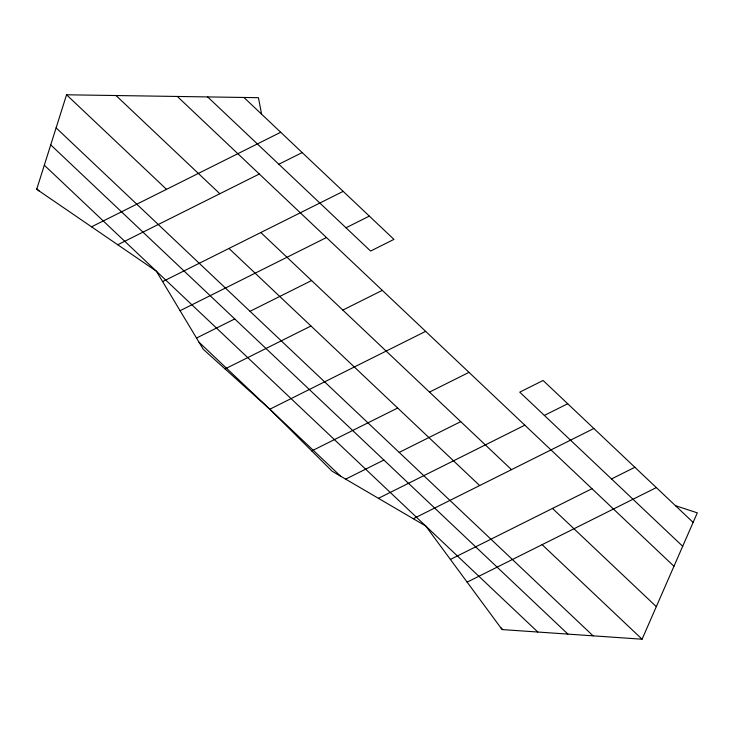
<?xml version="1.0" encoding="UTF-8"?>
<svg xmlns="http://www.w3.org/2000/svg" width="734" height="734" viewBox="0 0 734 734"><rect width="100%" height="100%" fill="white"/><g stroke="black" fill="none" stroke-linecap="round" stroke-linejoin="round"><path stroke-width="1.1" d="M261.588 114.174L258.432 97.686L66.555 94.787L36.7 189.289L156.36 271.185L203.29 349.338L269.837 409.223L332.135 471.228L425.766 526.039L502.12 629.57L642.085 639.213L697.3 512.846L675.464 505.689M91.521 226.815L280.718 132.267M117.743 244.752L259.313 174.013M278.837 164.251L302.188 152.58M162.618 281.599L343.191 191.363M180.087 310.693L326.474 237.541M345.998 227.779L369.349 216.117M196.51 338.044L234.742 318.941M250.028 311.308L311.583 280.544M225.063 368.936L310.977 325.997M342.824 310.087L382.304 290.361M269.837 409.223L425.647 331.355M311.748 450.933L397.663 408.003M429.5 392.084L468.989 372.358M345.659 479.137L383.891 460.034M399.177 452.401L460.741 421.637M378.432 498.331L524.819 425.179M544.353 415.416L567.703 403.746M413.288 518.727L593.861 428.491M450.41 559.446L591.98 488.706M611.505 478.944L634.855 467.274M467.136 582.135L656.334 487.587M243.927 97.466L393.947 239.385L370.597 251.056L207.658 96.916M693.125 522.397L543.105 380.478L519.755 392.149L682.693 546.279M177.325 96.457L673.959 566.253M116.009 95.53L219.833 193.739M260.827 232.522L511.497 469.65M552.491 508.433L656.315 606.642M66.555 94.787L166.508 189.335M228.98 248.441L479.66 485.559M542.132 544.665L642.085 639.213M56.105 127.863L593.1 635.837M50.729 144.873L567.905 634.103M44.315 165.196L537.811 632.029M36.847 188.822L39.049 190.895M199.024 342.228L340.649 476.21M500.625 627.542L502.818 629.616"/></g></svg>
